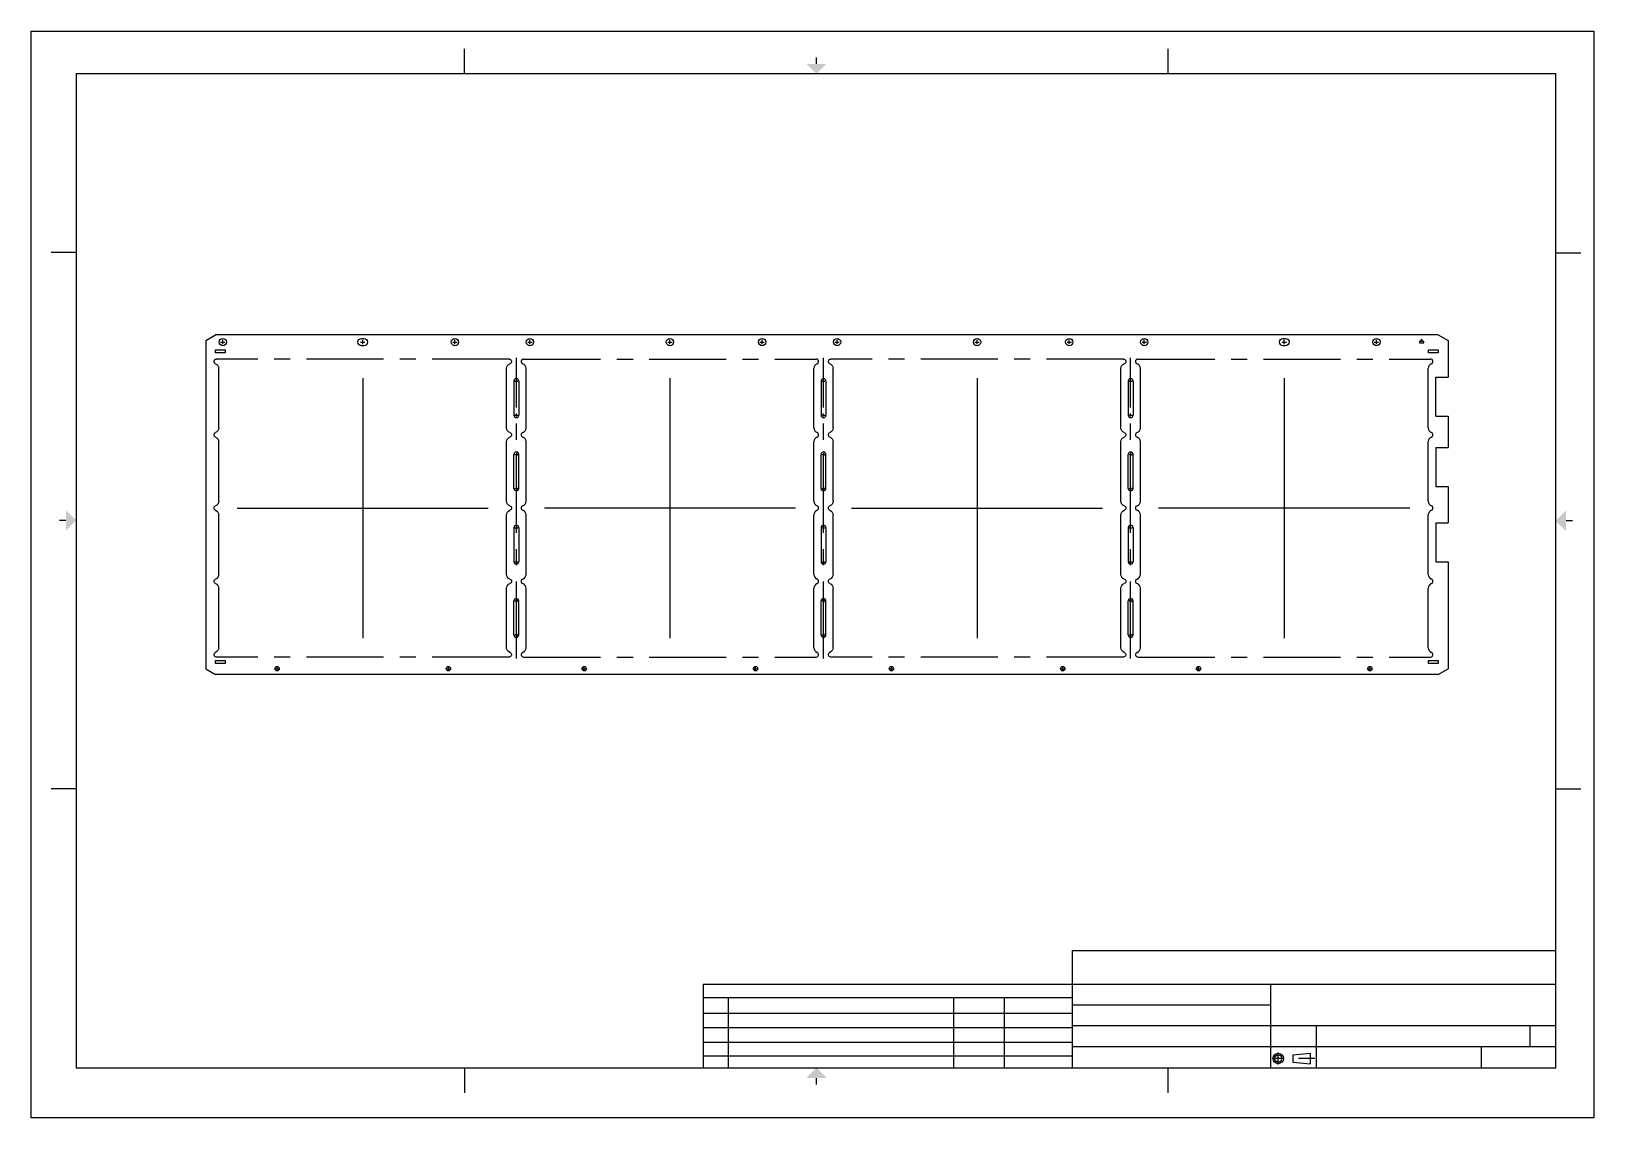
# Model space of a CAD drawing. Header units: millimetres. Extents: x 393.2 to 449.6, y 107.5 to 114.2.
# Drawn here: x 393.21 to 402.87, y 107.5 to 114.22 of the extents above; entities that cross this region are included whole.
import ezdxf

# ---------------------------------------------------------------- set-up
doc = ezdxf.new("R2010")
doc.units = ezdxf.units.MM
doc.header["$LTSCALE"] = 0.5
doc.linetypes.add('CENTER', pattern=[50.8, 31.75, -6.35, 6.35, -6.35])
for name, color, linetype in [('1', 7, 'Continuous'), ('1D', 4, 'Continuous'), ('CEN', 2, 'CENTER'), ('DIM', 3, 'Continuous'), ('TB', 7, 'Continuous')]:
    doc.layers.add(name, color=color, linetype=linetype)

# ---------------------------------------------------------------- blocks, each defined once
blk = doc.blocks.new('FR')
at = {"layer": 'TB'}
for p, q in [((78.32, 188.67), (78.32, 193.22)), ((205.52, 188.67), (205.52, 193.22)), ((8.12, 188.67), (8.12, 9.03)), ((275.59, 188.67), (8.12, 188.67)), ((275.59, 9.03), (275.59, 188.67)), ((3.57, 156.43), (8.12, 156.43)), ((275.59, 156.36), (280.13, 156.36)), ((3.57, 59.52), (8.12, 59.52)), ((275.59, 59.44), (280.13, 59.44)), ((188.21, 30.23), (275.59, 30.23)), ((188.21, 9.03), (188.21, 30.23)), ((121.48, 24.17), (121.48, 9.03)), ((121.48, 24.17), (188.21, 24.17)), ((188.21, 24.17), (275.59, 24.17)), ((224.1, 9.03), (224.1, 24.17)), ((121.48, 21.74), (188.21, 21.74)), ((126.03, 9.03), (126.03, 21.74)), ((166.76, 9.03), (166.76, 21.74)), ((175.96, 9.03), (175.96, 21.74)), ((188.21, 20.42), (224.1, 20.42)), ((121.48, 18.92), (188.21, 18.92)), ((121.48, 16.3), (188.21, 16.3)), ((188.21, 16.66), (275.59, 16.66)), ((232.32, 9.03), (232.32, 16.66)), ((270.99, 12.86), (270.99, 16.66)), ((121.48, 13.68), (188.21, 13.68)), ((188.21, 12.85), (224.1, 12.85)), ((224.1, 12.86), (275.59, 12.86)), ((228.03, 11.36), (231.26, 11.65)), ((228.03, 11.36), (228.03, 10.06)), ((231.26, 9.76), (231.26, 11.65)), ((262.17, 9.03), (262.17, 12.86)), ((8.12, 9.03), (275.59, 9.03)), ((78.35, 4.49), (78.35, 9.03)), ((121.48, 11.17), (188.21, 11.17)), ((205.55, 4.49), (205.55, 9.03)), ((228.03, 10.06), (231.26, 9.76))]:
    blk.add_line(p, q, dxfattribs=at)
at = {"layer": 'TB', "color": 1, "linetype": 'CENTER', "ltscale": 0.002}
for p, q in [((225.43, 9.62), (225.43, 11.79)), ((226.52, 10.71), (224.34, 10.71)), ((232.03, 10.71), (227.29, 10.71))]:
    blk.add_line(p, q, dxfattribs=at)
at = {"layer": 'TB'}
blk.add_lwpolyline([(0, 196.39), (282.46, 196.39), (282.46, 0), (0, 0)], close=True, dxfattribs=at)
at = {"layer": 'TB', "const_width": 0.242}
for points in [[(141.92, 191.7), (141.92, 190.49)], [(5.09, 107.97), (6.3, 107.97)], [(278.62, 107.9), (277.41, 107.9)], [(141.95, 6), (141.95, 7.21)]]:
    blk.add_lwpolyline(points, dxfattribs=at)
at = {"layer": 'TB'}
for radius in [0.945, 0.649]:
    blk.add_circle((225.43, 10.71), radius, dxfattribs=at)
for points in [[(140.1, 190.49), (143.74, 190.49), (141.92, 188.67)], [(6.3, 106.16), (6.3, 109.79), (8.12, 107.97)], [(277.41, 106.08), (277.41, 109.72), (275.59, 107.9)], [(140.13, 7.21), (143.77, 7.21), (141.95, 9.03)]]:
    blk.add_solid(points, dxfattribs=at)
blk = doc.blocks.new('M0')
at = {"layer": '1D', "linetype": 'CENTER'}
for p, q in [((-30.15, 30.7), (30.15, 30.7)), ((-29.65, 16.51), (-29.65, 28.79)), ((29.65, 16.51), (29.65, 28.79)), ((-29.65, 1.41), (-29.65, 13.69)), ((29.65, 1.41), (29.65, 13.69)), ((-29.65, -13.69), (-29.65, -1.41)), ((29.65, -13.69), (29.65, -1.41)), ((-29.65, -28.79), (-29.65, -16.51)), ((29.65, -28.79), (29.65, -16.51)), ((-30.15, -30.7), (30.15, -30.7))]:
    blk.add_line(p, q, dxfattribs=at)
at = {"layer": '1D', "color": 4}
for centre, radius, start, end in [((-30.15, 30.2), 0.5, 90, 250.5288), ((-30.65, 28.79), 1, 0, 70.5288), ((30.65, 28.79), 1, 109.4712, 180), ((30.15, 30.2), 0.5, 289.4712, 90), ((-30.65, 16.51), 1, 289.4712, 0), ((30.65, 16.51), 1, 180, 250.5288), ((-30.15, 15.1), 0.5, 109.4712, 250.5288), ((-30.65, 13.69), 1, 0, 70.5288), ((30.65, 13.69), 1, 109.4712, 180), ((30.15, 15.1), 0.5, 289.4712, 70.5288), ((-30.15, 0), 0.5, 109.4712, 250.5288), ((-30.65, 1.41), 1, 289.4712, 0), ((30.65, 1.41), 1, 180, 250.5288), ((30.15, 0), 0.5, 289.4712, 70.5288), ((-30.65, -1.41), 1, 0, 70.5288), ((30.65, -1.41), 1, 109.4712, 180), ((-30.15, -15.1), 0.5, 109.4712, 250.5288), ((-30.65, -13.69), 1, 289.4712, 0), ((-30.65, -16.51), 1, 0, 70.5288), ((30.65, -13.69), 1, 180, 250.5288), ((30.65, -16.51), 1, 109.4712, 180), ((30.15, -15.1), 0.5, 289.4712, 70.5288), ((-30.65, -28.79), 1, 289.4712, 0), ((30.65, -28.79), 1, 180, 250.5288), ((-30.15, -30.2), 0.5, 109.4712, 270), ((30.15, -30.2), 0.5, 270, 70.5288)]:
    blk.add_arc(centre, radius, start, end, dxfattribs=at)
blk = doc.blocks.new('slit')
for p, q in [((-32.15, 26.15), (-32.15, 19.15)), ((-31.15, 26.15), (-31.15, 19.15)), ((-32.15, 4.05), (-32.15, 11.05)), ((-31.15, 4.05), (-31.15, 11.05)), ((-32.15, -4.05), (-32.15, -11.05)), ((-31.15, -4.05), (-31.15, -11.05)), ((-32.15, -26.15), (-32.15, -19.15)), ((-31.15, -26.15), (-31.15, -19.15))]:
    blk.add_line(p, q)
at = {"color": 0}
for centre, start, end in [((-31.65, 26.15), 0, 180), ((-31.65, 19.15), 180, 0), ((-31.65, 11.05), 0, 180), ((-31.65, 4.05), 180, 0), ((-31.65, -4.05), 0, 180), ((-31.65, -11.05), 180, 0), ((-31.65, -19.15), 0, 180), ((-31.65, -26.15), 180, 0)]:
    blk.add_arc(centre, 0.5, start, end, dxfattribs=at)
at = {"layer": '1D', "linetype": 'CENTER'}
blk.add_line((-31.65, -31), (-31.65, 30.92), dxfattribs=at)
at = {"layer": '1D'}
for p, q in [((-31.95, 26.15), (-31.35, 26.15)), ((-31.65, 25.85), (-31.65, 26.45)), ((-31.65, 18.85), (-31.65, 19.45)), ((-31.95, 19.15), (-31.35, 19.15)), ((-31.95, 11.05), (-31.35, 11.05)), ((-31.65, 11.35), (-31.65, 10.75)), ((-31.95, 4.05), (-31.35, 4.05)), ((-31.65, 4.35), (-31.65, 3.75)), ((-31.95, -4.05), (-31.35, -4.05)), ((-31.65, -4.35), (-31.65, -3.75)), ((-31.95, -11.05), (-31.35, -11.05)), ((-31.65, -11.35), (-31.65, -10.75)), ((-31.95, -19.15), (-31.35, -19.15)), ((-31.65, -18.85), (-31.65, -19.45)), ((-31.95, -26.15), (-31.35, -26.15)), ((-31.65, -25.85), (-31.65, -26.45))]:
    blk.add_line(p, q, dxfattribs=at)

msp = doc.modelspace()

# ---------------------------------------------------------------- linework, layer by layer
at = {"color": 0}
for p, q in [((394.2917, 112.3077), (394.3517, 112.3424)), ((394.2917, 112.3077), (394.2917, 110.277)), ((401.8967, 111.8399), (401.8967, 112.0799)), ((401.8967, 112.0799), (401.9717, 112.0799)), ((401.8967, 111.8399), (401.9717, 111.8399)), ((401.8967, 111.6449), (401.9717, 111.6449)), ((401.8967, 111.6449), (401.8967, 111.4049)), ((401.8967, 111.4049), (401.9717, 111.4049)), ((401.8967, 111.1799), (401.9717, 111.1799)), ((401.8967, 111.1799), (401.8967, 110.9399)), ((401.8967, 110.9399), (401.9717, 110.9399)), ((394.2917, 110.277), (394.3517, 110.2424))]:
    msp.add_line(p, q, dxfattribs=at)
for p, q in [((401.9117, 112.3424), (394.3517, 112.3424)), ((401.9717, 112.3077), (401.9717, 112.0799)), ((401.9717, 111.8399), (401.9717, 111.6449)), ((401.9717, 111.4049), (401.9717, 111.1799)), ((401.9717, 110.9399), (401.9717, 110.277)), ((401.9117, 110.2424), (394.3517, 110.2424))]:
    msp.add_line(p, q)
for points in [[(394.3517, 112.2494), (394.4117, 112.2494), (394.4117, 112.2314), (394.3517, 112.2314)], [(401.8517, 112.2494), (401.9117, 112.2494), (401.9117, 112.2314), (401.8517, 112.2314)], [(394.3517, 110.3294), (394.4117, 110.3294), (394.4117, 110.3114), (394.3517, 110.3114)], [(401.8517, 110.3294), (401.9117, 110.3294), (401.9117, 110.3114), (401.8517, 110.3114)]]:
    msp.add_lwpolyline(points, close=True)
at = {"color": 1, "ltscale": 0.1}
for points in [[(395.2548, 112.3199), (395.2698, 112.3199, -1), (395.2698, 112.2749), (395.2548, 112.2749, -1), (395.2548, 112.3199, -1)], [(400.9518, 112.3199), (400.9668, 112.3199, -1), (400.9668, 112.2749), (400.9518, 112.2749, -1), (400.9518, 112.3199, -1)]]:
    msp.add_lwpolyline(points, format="xyb", dxfattribs=at)
at = {"ltscale": 0.05}
msp.add_lwpolyline([(401.8127, 112.2929), (401.8217, 112.2929), (401.8217, 112.3019), (401.8127, 112.3019), (401.8127, 112.3109), (401.8037, 112.3109), (401.8037, 112.3019), (401.7947, 112.3019), (401.7947, 112.2929), (401.8127, 112.2929)], dxfattribs=at)
at = {"color": 0}
for centre in [(394.7328, 110.2784), (395.7918, 110.2784), (396.6318, 110.2784), (397.6908, 110.2784), (398.5308, 110.2784), (399.5898, 110.2784), (400.4298, 110.2784), (401.4888, 110.2784)]:
    msp.add_circle(centre, 0.0135, dxfattribs=at)
at = {"layer": '1D', "linetype": 'CENTER'}
for p, q in [((394.3833, 112.2974), (394.4102, 112.2974)), ((394.3968, 112.2839), (394.3968, 112.3109)), ((395.2488, 112.2974), (395.2757, 112.2974)), ((395.2623, 112.2839), (395.2623, 112.3109)), ((395.8188, 112.2974), (395.8457, 112.2974)), ((395.8323, 112.2839), (395.8323, 112.3109)), ((396.2823, 112.2974), (396.3092, 112.2974)), ((396.2958, 112.2839), (396.2958, 112.3109)), ((397.1478, 112.2974), (397.1747, 112.2974)), ((397.1613, 112.2839), (397.1613, 112.3109)), ((397.7178, 112.2974), (397.7447, 112.2974)), ((397.7313, 112.2839), (397.7313, 112.3109)), ((398.1813, 112.2974), (398.2082, 112.2974)), ((398.1948, 112.2839), (398.1948, 112.3109)), ((399.0468, 112.2974), (399.0737, 112.2974)), ((399.0603, 112.2839), (399.0603, 112.3109)), ((399.6168, 112.2974), (399.6437, 112.2974)), ((399.6303, 112.2839), (399.6303, 112.3109)), ((400.0803, 112.2974), (400.1073, 112.2974)), ((400.0938, 112.2839), (400.0938, 112.3109)), ((400.9458, 112.2974), (400.9728, 112.2974)), ((400.9593, 112.2839), (400.9593, 112.3109)), ((401.5158, 112.2974), (401.5428, 112.2974)), ((401.5293, 112.2839), (401.5293, 112.3109)), ((394.7193, 110.2784), (394.7462, 110.2784)), ((394.7328, 110.2649), (394.7328, 110.2919)), ((395.7783, 110.2784), (395.8052, 110.2784)), ((395.7918, 110.268), (395.7918, 110.2865)), ((396.6183, 110.2784), (396.6452, 110.2784)), ((396.6318, 110.2649), (396.6318, 110.2919)), ((397.6773, 110.2784), (397.7042, 110.2784)), ((397.6908, 110.268), (397.6908, 110.2865)), ((398.5173, 110.2784), (398.5442, 110.2784)), ((398.5308, 110.2649), (398.5308, 110.2919)), ((399.5763, 110.2784), (399.6032, 110.2784)), ((399.5898, 110.268), (399.5898, 110.2865)), ((400.4163, 110.2784), (400.4433, 110.2784)), ((400.4298, 110.2649), (400.4298, 110.2919)), ((401.4753, 110.2784), (401.5023, 110.2784)), ((401.4888, 110.268), (401.4888, 110.2865))]:
    msp.add_line(p, q, dxfattribs=at)
at = {"layer": '1D', "color": 7, "linetype": 'ByBlock', "lineweight": 0}
msp.add_line((393.2128, 107.5023), (402.8728, 107.5023), dxfattribs=at)
at = {"layer": 'CEN', "linetype": 'CENTER', "ltscale": 5}
for p, q in [((395.2623, 112.0748), (395.2623, 110.468)), ((397.1613, 112.0748), (397.1613, 110.468)), ((399.0603, 112.0748), (399.0603, 110.468)), ((400.9593, 112.0748), (400.9593, 110.468)), ((394.4859, 111.2714), (396.0386, 111.2714)), ((397.9376, 111.2714), (396.3849, 111.2714)), ((398.2839, 111.2714), (399.8366, 111.2714)), ((401.7356, 111.2714), (400.1829, 111.2714))]:
    msp.add_line(p, q, dxfattribs=at)
at = {"layer": 'DIM', "color": 0}
for p, q in [((401.9117, 112.3424), (401.9717, 112.3077)), ((401.9117, 110.2424), (401.9717, 110.277))]:
    msp.add_line(p, q, dxfattribs=at)
for centre in [(394.3968, 112.2974), (395.8323, 112.2974), (396.2958, 112.2974), (397.1613, 112.2974), (397.7313, 112.2974), (398.1948, 112.2974), (399.0603, 112.2974), (399.6303, 112.2974), (400.0938, 112.2974), (401.5293, 112.2974)]:
    msp.add_circle(centre, 0.0225, dxfattribs=at)
at = {"layer": 'TB', "color": 7, "linetype": 'ByBlock', "lineweight": 0}
msp.add_line((402.8728, 107.5023), (402.8728, 114.2189), dxfattribs=at)

# ---------------------------------------------------------------- block references
at = {"layer": '1', "color": 0}
for p, xscale, yscale, zscale in [((395.2623, 111.2714), -0.0300000685716668, 0.0300000685715816, 0.0300000685715853), ((397.1613, 111.2714), 0.0300000685716668, 0.0300000685716668, 0.0300000685716668), ((399.0603, 111.2714), -0.0300000685716668, 0.0300000685715816, 0.0300000685715853), ((400.9593, 111.2714), 0.0300000685716668, 0.0300000685716668, 0.0300000685716668)]:
    msp.add_blockref('M0', p, dxfattribs=dict(at, xscale=xscale, yscale=yscale, zscale=zscale))
at = {"layer": 'DIM', "color": 0, "xscale": 0.0300000685716668, "yscale": 0.0300000685716668, "zscale": 0.0300000685716668}
for p in [(397.1613, 111.2714), (399.0603, 111.2714), (400.9593, 111.2714)]:
    msp.add_blockref('slit', p, dxfattribs=at)
at = {"layer": 'TB', "xscale": 0.0342000000000553, "yscale": 0.0342000000000553, "zscale": 0.0342000000000553}
msp.add_blockref('FR', (393.2128, 107.5023), dxfattribs=at)

doc.saveas('drawing.dxf')
